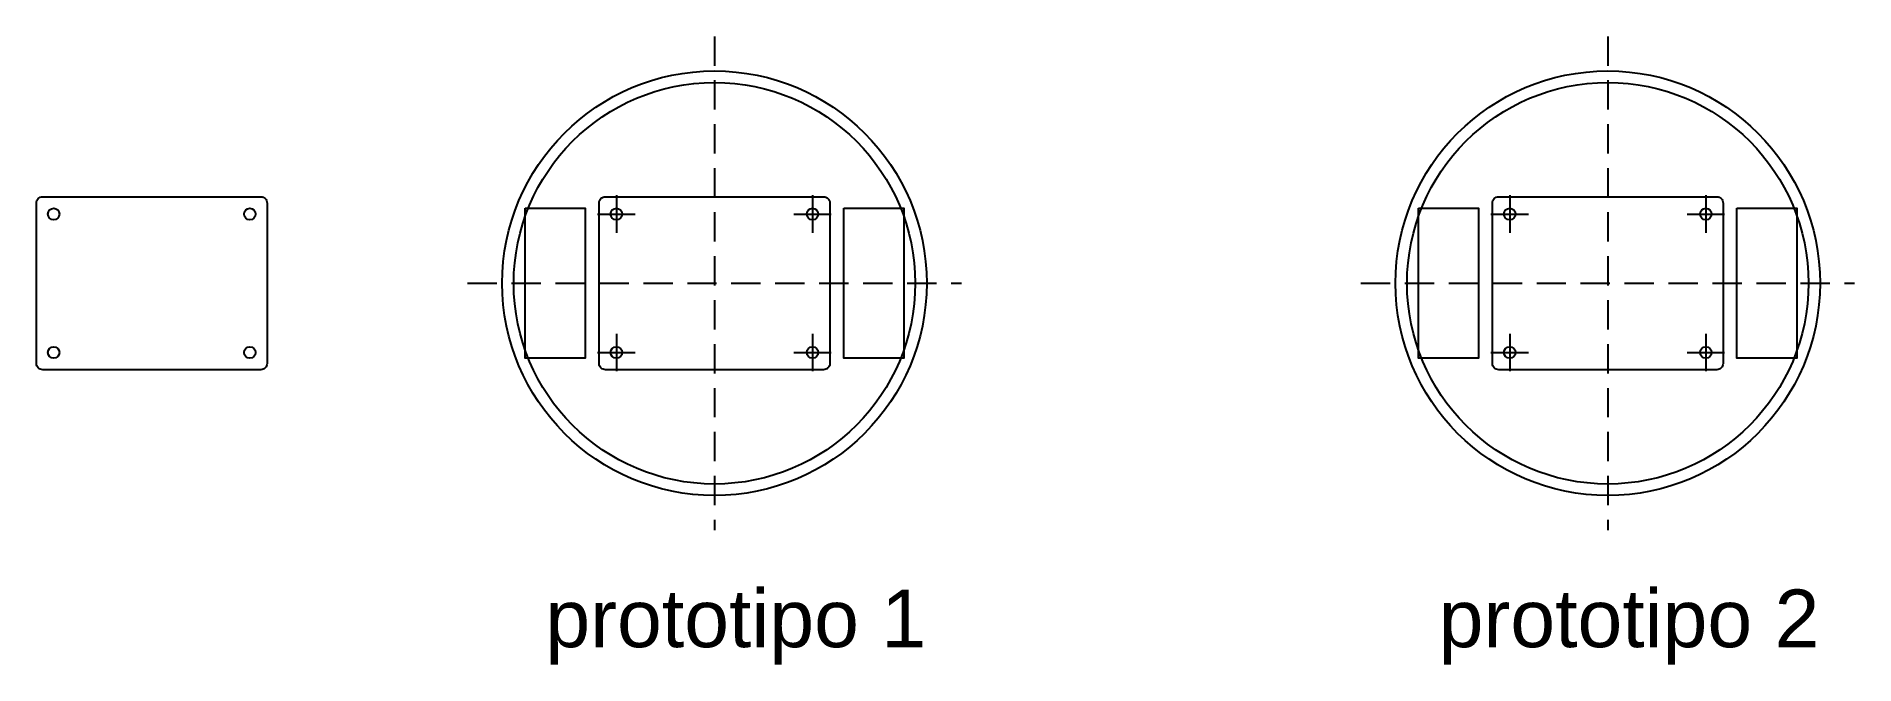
# Model space of a CAD drawing. Header units: millimetres. Extents: x 370.5 to 449.3, y 433.5 to 460.7.
import ezdxf

# ---------------------------------------------------------------- set-up
doc = ezdxf.new("R2010")
doc.units = ezdxf.units.MM
doc.linetypes.add('DASHED2', pattern=[9.525, 6.35, -3.175])
doc.layers.add('planta baja', color=7, linetype='Continuous')
doc.layers.add('primer piso', color=5, linetype='Continuous')
doc.styles.get("Standard").update_dxf_attribs({"font": 'arial.ttf'})

msp = doc.modelspace()

# ---------------------------------------------------------------- linework, layer by layer
at = {"linetype": 'DASHED2', "ltscale": 0.2}
msp.add_line((438.57, 460.709), (438.57, 439.309), dxfattribs=at)
msp.add_lwpolyline([(370.738, 453.759), (380.19, 453.759, -0.414214), (380.464, 453.485), (380.464, 446.533, -0.414214), (380.19, 446.259), (370.738, 446.259, -0.414214), (370.464, 446.533), (370.464, 453.485, -0.414214)], format="xyb", close=True)
for centre in [(371.214, 453.009), (371.214, 453.009), (379.714, 453.009), (371.214, 447.009), (379.714, 447.009)]:
    msp.add_circle(centre, 0.25)
at = {"layer": 'planta baja', "linetype": 'DASHED2', "ltscale": 0.2}
for p, q in [((399.854, 460.709), (399.854, 439.309)), ((389.154, 450.009), (410.554, 450.009)), ((427.87, 450.009), (449.27, 450.009))]:
    msp.add_line(p, q, dxfattribs=at)
at = {"layer": 'planta baja'}
for p, q in [((395.604, 453.822), (395.604, 452.195)), ((404.104, 453.822), (404.104, 452.195)), ((434.32, 453.822), (434.32, 452.195)), ((442.82, 453.822), (442.82, 452.195)), ((394.791, 453.009), (396.418, 453.009)), ((403.291, 453.009), (404.918, 453.009)), ((433.507, 453.009), (435.134, 453.009)), ((442.007, 453.009), (443.634, 453.009)), ((395.604, 447.822), (395.604, 446.195)), ((404.104, 447.822), (404.104, 446.195)), ((434.32, 447.822), (434.32, 446.195)), ((442.82, 447.822), (442.82, 446.195)), ((394.791, 447.009), (396.418, 447.009)), ((403.291, 447.009), (404.918, 447.009)), ((433.507, 447.009), (435.134, 447.009)), ((442.007, 447.009), (443.634, 447.009))]:
    msp.add_line(p, q, dxfattribs=at)
for points in [[(391.654, 453.259), (394.254, 453.259), (394.254, 446.759), (391.654, 446.759)], [(405.454, 453.259), (408.054, 453.259), (408.054, 446.759), (405.454, 446.759)], [(430.37, 453.259), (432.97, 453.259), (432.97, 446.759), (430.37, 446.759)], [(444.17, 453.259), (446.77, 453.259), (446.77, 446.759), (444.17, 446.759)]]:
    msp.add_lwpolyline(points, close=True, dxfattribs=at)
for centre, radius in [((399.854, 450.009), 9.2), ((399.854, 450.009), 8.7), ((438.57, 450.009), 9.2), ((438.57, 450.009), 8.7)]:
    msp.add_circle(centre, radius, dxfattribs=at)
at = {"layer": 'primer piso'}
for points in [[(395.128, 453.759), (404.58, 453.759, -0.414214), (404.854, 453.485), (404.854, 446.533, -0.414214), (404.58, 446.259), (395.128, 446.259, -0.414214), (394.854, 446.533), (394.854, 453.485, -0.414214)], [(433.844, 453.759), (443.296, 453.759, -0.414214), (443.57, 453.485), (443.57, 446.533, -0.414214), (443.296, 446.259), (433.844, 446.259, -0.414214), (433.57, 446.533), (433.57, 453.485, -0.414214)]]:
    msp.add_lwpolyline(points, format="xyb", close=True, dxfattribs=at)
for centre in [(395.604, 453.009), (404.104, 453.009), (434.32, 453.009), (442.82, 453.009), (395.604, 447.009), (404.104, 447.009), (434.32, 447.009), (442.82, 447.009)]:
    msp.add_circle(centre, 0.25, dxfattribs=at)

# ---------------------------------------------------------------- texts
at = {"char_height": 2.5, "attachment_point": 1}
for s, insert in [('prototipo 1', (392.525, 436.735)), ('prototipo 2', (431.241, 436.735))]:
    msp.add_mtext_dynamic_manual_height_columns(s, width=22.26168, gutter_width=12.5, heights=[0], dxfattribs=dict(at, insert=insert))

doc.saveas('drawing.dxf')
